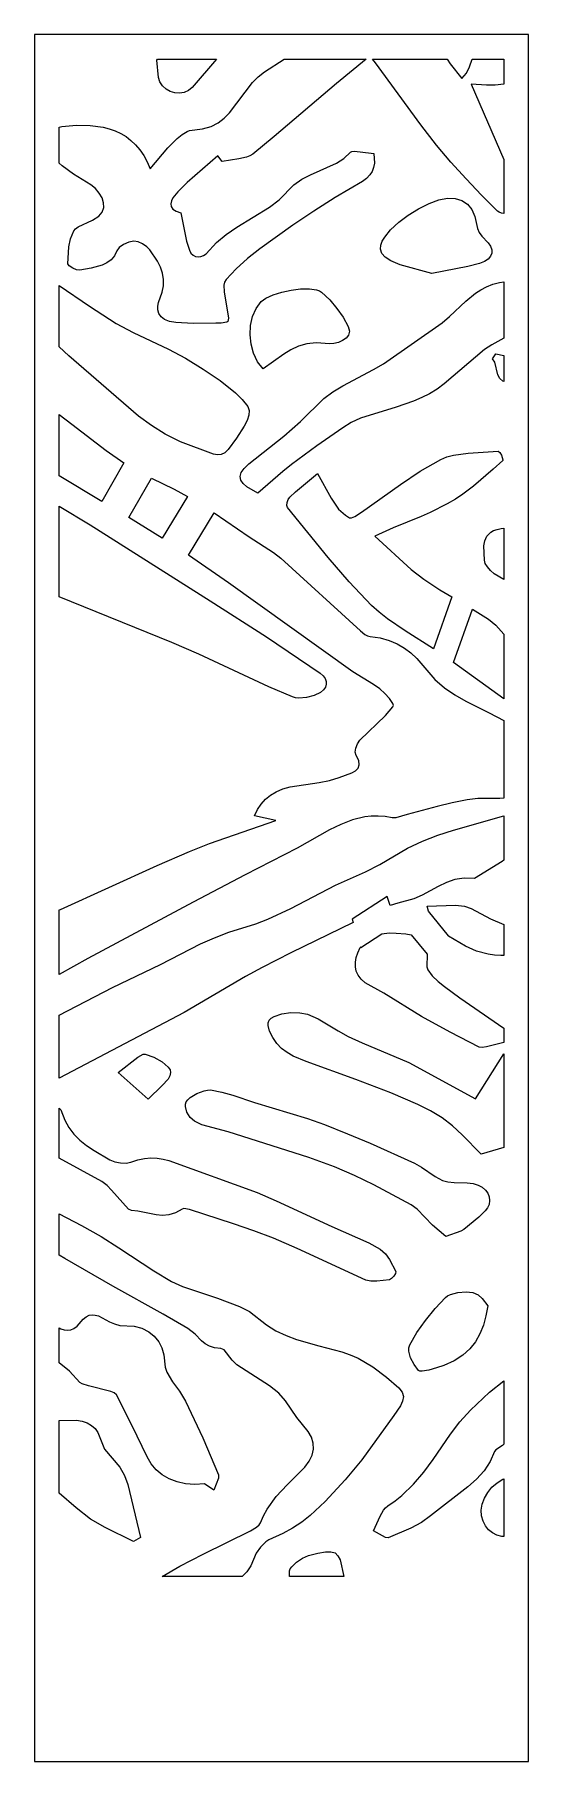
# Model space of a CAD drawing. Extents: x 0 to 400, y 0 to 1400.
import ezdxf

# ---------------------------------------------------------------- set-up
doc = ezdxf.new("R2010")
doc.units = 0
doc.layers.add('CUT', color=1, linetype='Continuous')
doc.layers.add('OUTLINE', color=7, linetype='Continuous')

msp = doc.modelspace()

# ---------------------------------------------------------------- linework, layer by layer
at = {"layer": 'CUT'}
for points in [[(30.86, 1210.59), (28.12, 1212.43), (26.99, 1214.08), (27.79, 1227.81), (29.11, 1234.5), (31.68, 1240.76), (33.17, 1242.57), (35.31, 1244.15), (46.86, 1249.51), (51.99, 1252.67), (54.77, 1255.98), (56.01, 1259.67), (55.92, 1263.58), (54.65, 1267.55), (52.38, 1271.43), (49.29, 1275.06), (45.56, 1278.27), (31.47, 1286.85), (22.34, 1293.67), (20, 1295.75), (20, 1324.82), (22.09, 1325.48), (33.84, 1326.43), (45.04, 1326.27), (55.56, 1324.82), (60.53, 1323.54), (65.28, 1321.86), (69.81, 1319.76), (74.08, 1317.22), (78.1, 1314.19), (81.84, 1310.68), (85.29, 1306.64), (88.44, 1302.05), (91.26, 1296.89), (93.75, 1291.13), (108.02, 1308.21), (115.61, 1315.71), (119.46, 1318.94), (123.52, 1321.45), (125.59, 1322.21), (136.07, 1323.46), (143.04, 1325.51), (148.8, 1328.5), (153.62, 1332.22), (157.76, 1336.5), (176.55, 1361.06), (181.07, 1365.82), (186.34, 1369.82), (202.04, 1380), (268.68, 1380), (244.46, 1360.44), (194.15, 1317.21), (176.74, 1303.07), (174.47, 1301.67), (171.77, 1300.6), (165.44, 1299.14), (151.81, 1296.95), (148.46, 1301.67), (123.72, 1280.08), (115.97, 1272.56), (112.11, 1267.68), (110.92, 1265.21), (110.42, 1262.8), (110.77, 1260.54), (112.11, 1258.49), (114.6, 1256.73), (118.39, 1255.33), (123.14, 1232.38), (125.35, 1225.29), (126.64, 1222.85), (128.32, 1221.13), (130.3, 1220.1), (132.46, 1219.73), (134.68, 1219.97), (136.85, 1220.79), (138.86, 1222.15), (147.26, 1231.46), (155.14, 1237.97), (163.8, 1243.82), (190.36, 1260.12), (198.05, 1266.03), (210.07, 1278.24), (216.48, 1282.65), (223.41, 1286.23), (244.47, 1295.67), (250.62, 1299.6), (255.86, 1304.54), (256.95, 1305.14), (258.73, 1305.37), (263.74, 1305.04), (274.91, 1303.63), (275.22, 1295.69), (274.58, 1292.25), (273.34, 1289.09), (271.45, 1286.16), (268.85, 1283.42), (265.49, 1280.8), (243.55, 1267.93), (226.26, 1256.94), (209.31, 1245.48), (182.35, 1226.31), (172.51, 1218.46), (163.33, 1210.18), (155.05, 1201.43), (153.82, 1199.35), (153.26, 1196.93), (153.56, 1191.37), (157.17, 1170.17), (156.46, 1167.48), (155.79, 1166.91), (151.05, 1166.04), (146.79, 1165.91), (128.51, 1165.82), (114.3, 1166.48), (109.2, 1167.42), (105.31, 1169.05), (102.54, 1171.23), (100.77, 1173.82), (99.88, 1176.69), (99.75, 1179.69), (100.28, 1182.7), (103.39, 1191.09), (104.37, 1196.41), (104.37, 1201.54), (103.51, 1206.52), (101.88, 1211.38), (99.58, 1216.14), (93.4, 1225.46), (90.88, 1228.02), (87.49, 1230.36), (83.82, 1232.02), (80.42, 1232.53), (76.27, 1231.64), (72.01, 1229.79), (68.49, 1227.37), (66.6, 1224.76), (64.68, 1220.53), (61.96, 1217.28), (58.58, 1214.84), (54.67, 1213.04), (45.86, 1210.68), (36.66, 1208.85), (34.09, 1209.18)], [(100.48, 1365.26), (98.92, 1379.28), (99.55, 1380), (147.36, 1380), (127.6, 1357.05), (124.61, 1354.54), (121.14, 1353), (117.4, 1352.38), (113.57, 1352.64), (109.87, 1353.75), (106.5, 1355.66), (103.67, 1358.34), (101.58, 1361.74)], [(380, 1359.73), (373.18, 1358.89), (365.98, 1359), (353.74, 1359.89), (380, 1298.69), (380, 1254.81), (378.11, 1255.17), (376.26, 1255.9), (374.85, 1256.91), (362.04, 1269.88), (349.46, 1283.08), (337.26, 1296.55), (325.61, 1310.35), (312.81, 1326.74), (276.12, 1377.14), (273.77, 1380), (334.07, 1380), (336.53, 1376.36), (346.19, 1364.4), (349.94, 1368.78), (352.36, 1373.86), (354.52, 1380), (380, 1380)], [(354.16, 1258.17), (356.7, 1252.56), (358.84, 1242.66), (360.23, 1239.56), (362.17, 1236.66), (367.41, 1231.25), (369.34, 1228.35), (370.33, 1225.52), (370.36, 1222.8), (369.41, 1220.28), (367.43, 1218), (364.43, 1216.03), (360.35, 1214.44), (350.92, 1211.97), (321.74, 1206.3), (296.1, 1213.35), (288.46, 1216.51), (284, 1219.41), (281.36, 1222.56), (280.28, 1225.87), (280.47, 1229.25), (281.66, 1232.61), (283.57, 1235.86), (288.41, 1241.69), (295.11, 1247.88), (302.72, 1253.55), (311.01, 1258.65), (319.69, 1263.1), (327.36, 1266.01), (334.35, 1267.35), (340.6, 1267.17), (346.04, 1265.53), (350.58, 1262.51)], [(150.29, 1119.4), (162.7, 1109.4), (168.06, 1104.04), (172.69, 1098.4), (173.82, 1095.32), (173.53, 1091.52), (172.07, 1087.17), (169.73, 1082.46), (163.44, 1072.68), (156.8, 1063.62), (154.11, 1060.92), (151.19, 1059.56), (148.11, 1059.27), (144.89, 1059.79), (118.16, 1069.78), (105.91, 1075.91), (94.71, 1082.97), (84.3, 1090.75), (27.85, 1139.59), (20, 1146.86), (20, 1196.67), (44.62, 1179.82), (66.12, 1165.87), (79.82, 1158.38), (108.6, 1144.92), (122.19, 1137.52), (136.45, 1128.69)], [(249.64, 1081.29), (228.73, 1066.6), (208.16, 1051.45), (201.07, 1045.77), (180.76, 1028.1), (171.8, 1033.44), (168.82, 1036.11), (166.99, 1038.86), (166.44, 1041.74), (167.29, 1044.84), (169.65, 1048.19), (173.63, 1051.87), (201.97, 1074.52), (215.36, 1086.23), (234.2, 1104.91), (241.62, 1110.42), (249.57, 1115.28), (274.51, 1128.35), (282.48, 1132.99), (330, 1166.39), (336.16, 1171.36), (349.41, 1183.83), (357.22, 1190.33), (361.47, 1193.13), (366.06, 1195.55), (371.09, 1197.52), (376.64, 1198.98), (380, 1199.48), (380, 1153.84), (370.4, 1148.52), (364.42, 1144.62), (331.87, 1116.82), (326.02, 1112.64), (319.82, 1108.84), (313.53, 1105.65), (306.88, 1102.85), (292.83, 1098.04), (263.92, 1089.05), (256.46, 1085.61)], [(249.97, 1170.81), (254.05, 1163.36), (255.07, 1159.53), (254.38, 1156.35), (252.39, 1153.8), (249.49, 1151.83), (246.07, 1150.43), (242.52, 1149.57), (239.25, 1149.21), (228.04, 1150), (220.46, 1149.24), (213.69, 1147.3), (207.55, 1144.43), (201.82, 1140.9), (185.04, 1128.91), (180.59, 1134.78), (177.37, 1141.58), (175.37, 1148.98), (174.58, 1156.64), (175, 1164.25), (176.62, 1171.47), (179.44, 1177.98), (183.45, 1183.45), (187.43, 1186.37), (193.24, 1189), (200.25, 1191.2), (207.88, 1192.84), (215.51, 1193.79), (222.55, 1193.9), (228.41, 1193.05), (230.71, 1192.22), (232.49, 1191.1), (239.1, 1184.86), (244.95, 1178.03)], [(372.66, 1134.26), (371.01, 1137.16), (373.67, 1141.15), (380, 1139.77), (380, 1118.82), (379.37, 1119.07), (376.82, 1121.23), (375.29, 1124.12)], [(30.26, 1084.19), (58.03, 1062.73), (72.36, 1052.79), (54.43, 1021.43), (20, 1042.29), (20, 1091.9)], [(255.02, 1008.14), (256.67, 1008.27), (259.31, 1009.41), (264.91, 1012.73), (296.32, 1035.16), (312.26, 1045.91), (329, 1055.54), (333.92, 1057.58), (339.31, 1059.04), (351.07, 1060.67), (375.6, 1062.25), (376.71, 1061.25), (378.15, 1058.88), (379.36, 1055.29), (379.14, 1054.65), (371.45, 1047.62), (355.43, 1033.93), (346.96, 1027.43), (340.8, 1023.3), (334.23, 1019.5), (320.43, 1012.57), (313.09, 1009.26), (290.42, 1000.02), (275.59, 993.26), (305.01, 966.44), (315.32, 958.4), (328.16, 949.95), (338.08, 944.07), (322.99, 902.11), (300.27, 916.52), (285.78, 926.33), (279.06, 931.59), (272.87, 937.21), (254.85, 956.21), (237.86, 975.99), (204.85, 1016.49), (204.23, 1018.29), (204.49, 1020.64), (205.42, 1023.04), (206.82, 1025.01), (211.25, 1029.19), (229.06, 1044.04), (240.22, 1024.04), (246.1, 1015.32), (251.75, 1010.23)], [(113.01, 1031.41), (123.76, 1025.62), (103.23, 991.76), (76.3, 1008.34), (94.68, 1040.48)], [(214.04, 862.12), (211.28, 862.36), (208.98, 862.99), (189.87, 871.27), (132.93, 897.66), (111.05, 907.01), (20, 944.25), (20, 1017.55), (45.05, 1002.4), (142.29, 941.03), (187.85, 911.72), (231.45, 882.39), (233.74, 880.17), (235.34, 877.88), (236.21, 875.55), (236.31, 873.22), (235.59, 870.92), (233.99, 868.68), (231.46, 866.53), (226.55, 864.17), (220.32, 862.6)], [(290.59, 856.11), (290.15, 857.71), (287.6, 861.64), (283.75, 865.84), (279.74, 869.49), (274.59, 873.2), (257.74, 883.39), (157.1, 955.57), (124.64, 977.91), (145.4, 1012.14), (173.86, 992.8), (193.51, 980.12), (199.41, 975.46), (263.91, 916.52), (267.53, 913.68), (269.6, 912.62), (271.73, 912.09), (279.81, 910.9), (287.1, 908.85), (293.65, 906.06), (299.53, 902.62), (304.81, 898.66), (309.54, 894.29), (324.29, 877.04), (331.96, 870.42), (340.38, 864.64), (349.36, 859.48), (368.14, 850.15), (380, 843.95), (380, 780.93), (376.95, 780.7), (359.07, 780.54), (350.26, 779.66), (338.12, 777.19), (326.05, 774.2), (301.88, 767.79), (292.47, 764.99), (289.72, 764.99), (283.83, 765.97), (278.16, 766.38), (272.71, 766.27), (267.46, 765.7), (257.46, 763.34), (248.01, 759.71), (238.97, 755.21), (212.74, 740.46), (170.55, 718.9), (128.32, 696.63), (43.04, 650.85), (20, 638.1), (20, 690.38), (21.08, 690.81), (99.38, 726.38), (125.36, 737.78), (141.73, 744.26), (195.39, 762.93), (178.03, 766.66), (180.45, 771.7), (183.41, 776.16), (186.94, 780.05), (191.04, 783.38), (195.72, 786.16), (201, 788.4), (206.89, 790.1), (230.44, 793.67), (238.8, 795.32), (246.83, 797.57), (257.08, 801.37), (259.92, 803.15), (261.98, 805.35), (262.95, 808.08), (262.56, 811.44), (260.48, 815.54), (259.72, 818.24), (260.17, 821.58), (261.52, 824.99), (263.5, 827.86), (284.29, 847.88), (290.29, 854.9)], [(378.04, 999.54), (380, 999.73), (380, 958.17), (372.38, 962.9), (369.22, 965.61), (366.73, 968.4), (365.09, 971.16), (364.5, 973.77), (363.96, 985.45), (364.6, 989.59), (366.33, 993.38), (369.54, 996.56), (371.84, 997.82), (374.65, 998.83)], [(339.27, 890.83), (354.79, 934.25), (367.78, 925.93), (373.5, 921.17), (380, 913.84), (380, 861.34)], [(257.3, 682.76), (258.09, 680.22), (207.59, 655.47), (184.23, 643.58), (170.83, 636.28), (121.08, 607.09), (20, 553.9), (20, 604.91), (63.05, 627.38), (101.99, 646.02), (134.4, 662.72), (145.61, 667.76), (157.25, 672.27), (179.3, 679.12), (188.86, 682.82), (207.44, 691.56), (243.82, 710.45), (267.94, 721.33), (279.65, 727.05), (302.07, 740.38), (314.1, 746.09), (326.52, 750.87), (339.21, 754.97), (380, 766.56), (380, 730.6), (378.69, 729.7), (356.24, 715.77), (347.86, 716.15), (340.43, 714.95), (333.52, 712.53), (326.94, 709.33), (314.01, 702.29), (307.27, 699.31), (294.34, 695.93), (287.91, 693.9), (285.69, 701.14)], [(335.34, 669.23), (318.94, 689.21), (317.98, 693.32), (340.9, 694.07), (348.13, 693.31), (353.69, 691.51), (369.26, 683.01), (380, 678.52), (380, 653.47), (377.68, 653.39), (372.47, 653.68), (367.48, 654.42), (358.02, 657.03), (349.15, 660.85), (335.15, 668.96)], [(287.21, 671.71), (292.82, 671.62), (300.72, 670.87), (305, 670.05), (317.86, 654.53), (317.6, 644.27), (318.52, 641.85), (322.05, 636.99), (326.93, 632.36), (332.07, 628.25), (344.43, 619.09), (380, 594.37), (380, 582.77), (365.92, 579.27), (362.63, 578.75), (360.1, 579.11), (336.58, 591.2), (313.51, 604.01), (282.84, 622.78), (267.79, 631.29), (264.44, 634.2), (262.05, 637.34), (260.55, 640.68), (259.86, 644.21), (259.91, 647.9), (260.6, 651.73), (261.86, 655.67), (263.84, 659.77), (264.25, 660.33), (264.36, 659.95), (281.27, 671.03)], [(288.64, 541.92), (260.22, 552.81), (220.05, 567.35), (209.37, 571.86), (204.5, 574.65), (200.07, 577.98), (196.19, 581.99), (192.96, 586.82), (190.41, 591.99), (189.13, 596.75), (189.24, 598.9), (190, 600.85), (191.53, 602.57), (193.93, 604.04), (200.27, 606.1), (207.55, 607.13), (214.81, 607.04), (221.07, 605.76), (229.77, 601.91), (245.79, 592.2), (254.05, 587.66), (265.36, 582.54), (303.03, 566.69), (357.21, 537.32), (380, 573.64), (380, 497.75), (361.62, 492.23), (346.31, 507.9), (338.61, 515.23), (330.2, 521.8), (320.66, 527.57), (310.34, 532.71)], [(91.91, 536.98), (67.67, 558.64), (83.65, 570.93), (88.09, 573.41), (89.57, 573.51), (96.54, 570.83), (103.27, 567.12), (108.3, 562.84), (109.74, 560.64), (110.22, 558.46), (109.65, 555.88), (108.21, 553.25), (103.48, 547.87)], [(359.9, 441.17), (347.66, 431.35), (345.18, 429.82), (333.16, 425.5), (322.24, 434.78), (309.83, 447.8), (304.89, 451.3), (274.81, 467.51), (259.21, 475.08), (243.03, 481.97), (222.04, 489.64), (156.68, 510.49), (135.54, 516.18), (129.46, 518.99), (125.99, 522.14), (123.38, 526.41), (122.15, 530.92), (122.21, 532.98), (122.8, 534.77), (124.12, 536.5), (126.11, 538.26), (131.43, 541.5), (137.36, 543.77), (140.11, 544.32), (142.49, 544.35), (151.67, 542.66), (160.55, 540.08), (178.01, 534.18), (221.06, 521.21), (234.88, 516.31), (253.5, 508.88), (271.79, 501.14), (307.63, 485.1), (313.49, 481.81), (324.37, 474.25), (330.28, 471.11), (334.79, 469.89), (339.88, 469.44), (350.48, 469.16), (355.2, 468.49), (359.26, 467.23), (362.63, 465.46), (365.27, 463.25), (367.17, 460.68), (368.29, 457.84), (368.6, 454.8), (368.07, 451.65), (366.88, 448.95), (365.03, 446.31)], [(78.53, 446.61), (75.95, 447.62), (62.34, 463.23), (58.67, 466.94), (54.41, 470.08), (20, 489.12), (20, 529.62), (21.4, 528.28), (24.5, 519.85), (27.72, 513.88), (31.83, 508.52), (36.7, 503.68), (42.18, 499.27), (48.16, 495.2), (61.08, 487.72), (64.89, 486.2), (69.48, 485.23), (74.12, 485.02), (78.06, 485.78), (83.72, 487.66), (89.1, 488.78), (94.25, 489.24), (99.23, 489.08), (104.08, 488.4), (108.86, 487.26), (180.16, 461.12), (195.61, 454.53), (240.73, 433.73), (270.75, 420.33), (279.98, 415.18), (284.16, 411.58), (287.39, 407.07), (292.49, 397.14), (292.27, 395.56), (290.94, 393.39), (289.1, 391.42), (287.36, 390.44), (277.23, 389.24), (272.38, 389.31), (268.27, 390.28), (212.58, 415.91), (193.57, 424.16), (177.55, 430.29), (161.08, 435.95), (125.47, 447.5), (120.94, 448.18), (119.46, 447.82), (114.06, 444.76), (108.8, 443.16), (103.64, 442.71), (98.56, 443.1), (83.54, 446.07)], [(195.52, 349.22), (203.68, 345.33), (212.26, 342.09), (230.3, 336.85), (248.86, 331.99), (255.59, 329.75), (262.03, 326.92), (274.08, 319.88), (285.09, 311.62), (295.15, 302.88), (297.84, 299.41), (298.71, 295.79), (298.12, 292.04), (296.41, 288.22), (291.05, 280.52), (265.09, 244.43), (251.62, 228.25), (235.46, 210.8), (223.15, 199.33), (216.36, 194.05), (209, 189.17), (200.96, 184.77), (189.68, 179.74), (187.3, 178.09), (182.92, 173.81), (179.47, 168.88), (175.2, 158.54), (171.87, 153.78), (168.02, 150), (103.23, 150), (117.53, 158.35), (136.54, 168.1), (174.84, 186.96), (179.86, 189.99), (181.9, 191.76), (183.08, 193.58), (185.42, 199.26), (188.38, 204.66), (195.79, 214.8), (204.66, 224.34), (219.02, 238.58), (222.53, 243.52), (224.81, 248.41), (225.87, 253.25), (225.69, 258.06), (224.26, 262.83), (221.58, 267.59), (212.41, 278.75), (203.28, 292.45), (197.76, 298.64), (190.39, 304.54), (163.94, 321.51), (160.12, 325.42), (153.48, 333.8), (150.95, 334.84), (145.81, 335.38), (141.62, 336.72), (138.17, 338.67), (135.24, 341.04), (130.03, 346.33), (124.23, 351.07), (104.21, 362.63), (63.32, 385.38), (24.52, 407.77), (20, 410.54), (20, 443.98), (38.03, 434.49), (53.83, 425.5), (68.34, 416.46), (96.5, 397.76), (111.03, 388.99), (119.71, 385.02), (148.17, 375.62), (165.98, 368.71), (174.16, 364.69), (187.9, 353.97)], [(349.47, 380.83), (355.04, 380.29), (359.16, 378.3), (362.43, 375.22), (367.13, 369.4), (365.62, 361.24), (363.54, 353.65), (360.75, 346.64), (357.12, 340.23), (352.5, 334.44), (346.76, 329.28), (339.77, 324.78), (331.37, 320.95), (325.6, 319.01), (319.24, 317.32), (313.84, 316.43), (311.99, 316.46), (310.97, 316.9), (307.45, 321.77), (304.52, 327.25), (303.05, 332.75), (303.12, 335.32), (303.87, 337.69), (309.68, 347.78), (316.6, 357.61), (324.38, 367.11), (332.75, 376.22), (334.5, 377.55), (336.91, 378.67), (342.95, 380.25)], [(80.6, 352.79), (86.97, 351.14), (92.44, 348.4), (96.97, 344.73), (100.55, 340.28), (103.14, 335.21), (104.7, 329.67), (105.71, 319.69), (107.13, 315.67), (111.81, 307.84), (117.48, 300.06), (122.37, 292.11), (136.17, 262.33), (148.92, 232.28), (149.08, 229.59), (145.15, 219.99), (137.57, 224.98), (129.7, 224.57), (122.27, 225.13), (115.38, 226.64), (109.08, 229.04), (103.44, 232.31), (98.54, 236.4), (94.44, 241.27), (91.21, 246.87), (79.15, 272.2), (66.3, 297.3), (64.56, 298.85), (61.72, 299.98), (43.8, 304.56), (38.66, 306.19), (36.66, 307.3), (28.36, 316.33), (20, 323.05), (20, 351.51), (21.18, 350.79), (23.86, 349.93), (26.57, 349.63), (29.26, 349.98), (31.92, 351.04), (34.49, 352.89), (39.47, 358.53), (41.92, 360.53), (44.32, 361.7), (46.73, 362.14), (49.17, 361.94), (51.69, 361.19), (60.76, 356.46), (64.81, 354.73), (69.07, 353.54)], [(344.56, 275.35), (353.06, 284.87), (368.58, 299.36), (380, 308.46), (380, 257.28), (378.94, 256.09), (373.61, 252.55), (372.63, 251.34), (369.04, 243.13), (364.04, 235.73), (357.92, 228.97), (350.97, 222.69), (320.66, 199), (313.27, 193.7), (304.76, 189.16), (286.51, 181.33), (284.26, 181.46), (274.5, 186.85), (279.93, 198.82), (282.55, 203.61), (284.15, 205.54), (286.06, 207.11), (291.99, 211.24), (297.41, 215.59), (307.02, 224.84), (315.33, 234.64), (322.8, 244.8), (336.97, 265.36)], [(46.08, 272.49), (48.98, 269.82), (51.32, 266.58), (56.66, 253.24), (69.04, 238.58), (72.83, 231.74), (75.41, 224.45), (85.85, 181.44), (80.11, 178.35), (57.07, 189.79), (45.31, 196.49), (33.71, 205.61), (20, 217.62), (20, 276.4), (34.07, 276.6), (38.63, 275.92), (42.63, 274.54)], [(380, 182.46), (378.47, 182.47), (374.5, 183.45), (370.88, 185.29), (367.73, 187.88), (365.14, 191.11), (363.21, 194.89), (362.05, 199.12), (361.75, 203.69), (362.5, 208.65), (364.29, 213.5), (366.99, 218.09), (370.46, 222.27), (374.56, 225.91), (379.15, 228.85), (380, 229.21)], [(221.88, 166.84), (229.56, 168.84), (235.52, 169.93), (240.03, 170.01), (243.35, 169.01), (245.73, 166.81), (247.43, 163.34), (250.44, 150), (206.42, 150), (206.54, 154.5), (207.1, 156.13), (208.31, 157.9), (212.14, 161.55), (217.01, 164.76)]]:
    msp.add_lwpolyline(points, close=True, dxfattribs=at)
at = {"layer": 'OUTLINE'}
msp.add_lwpolyline([(0, 0), (400, 0), (400, 1400), (0, 1400)], close=True, dxfattribs=at)

doc.saveas('drawing.dxf')
